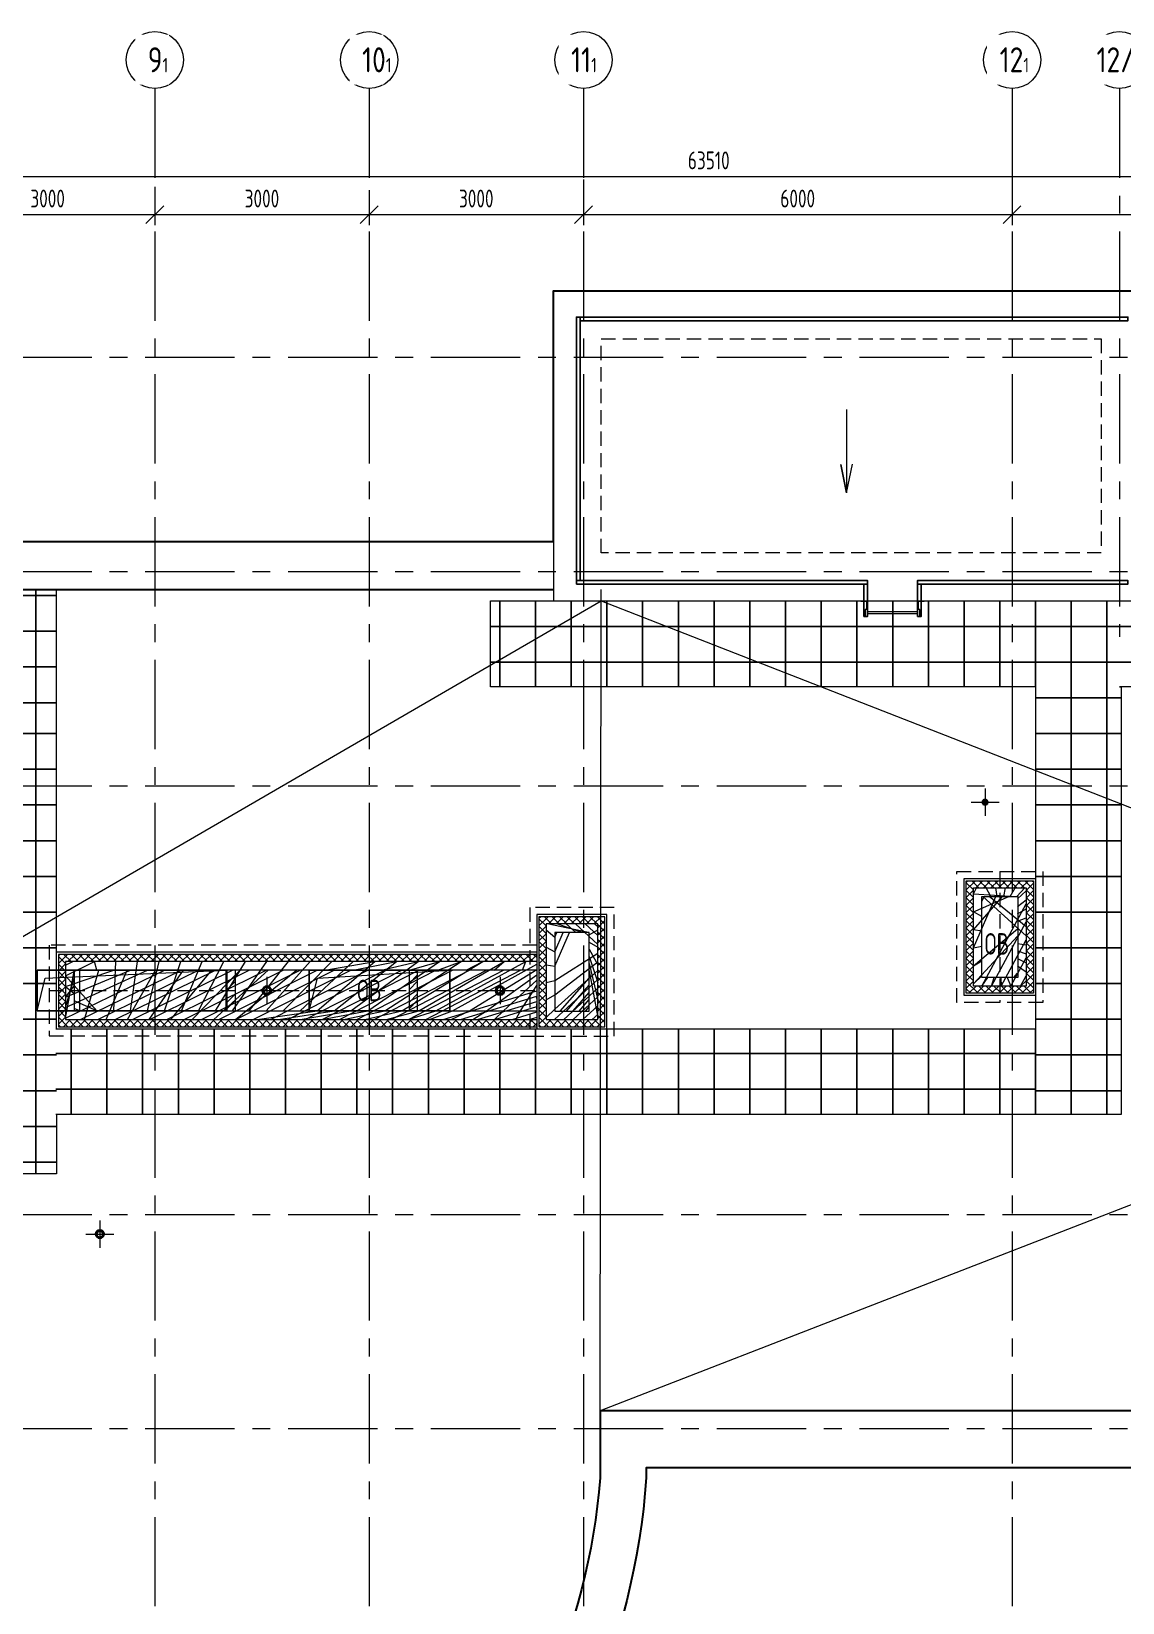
# Model space of a CAD drawing. Header units: millimetres. Extents: x -13407 to 8952771, y -2611 to 110860.
# Drawn here: x 15843 to 31118, y 57960 to 79957 of the extents above; entities that cross this region are included whole.
import ezdxf

# ---------------------------------------------------------------- set-up
doc = ezdxf.new("R2010")
doc.units = ezdxf.units.MM
doc.linetypes.add('CENTER', pattern=[2, 1.25, -0.25, 0.25, -0.25])
doc.linetypes.add('HIDDEN', pattern=[6, 4, -2])
doc.layers.get('Defpoints').update_dxf_attribs({"color": 6})
for name, color, linetype, lineweight in [('!!!_АР_отделка', 92, 'Continuous', 13), ('!!!_АР_перегородки блоки', 7, 'Continuous', 5), ('_ВК-К1', 14, 'Continuous', 40), ('АР_Лестницы ограждение', 94, 'Continuous', 25), ('АР_Маркер экспликации', 239, 'Continuous', 13), ('АР_Навесной фасад', 5, 'Continuous', 5), ('АР_Оси', 193, 'Continuous', 9), ('АР_Оси размеры', 164, 'Continuous', 9), ('АР_тонкая линия', 250, 'Continuous', 0), ('перекр 0.3', 181, 'Continuous', 30), ('Подвал', 250, 'Continuous', 30), ('Специальное оборудование', 7, 'Continuous', 9), ('Эвакуация', 7, 'Continuous', 9)]:
    doc.layers.add(name, color=color, linetype=linetype, lineweight=lineweight)
doc.layers.add('АР_Кровля дорожки', color=6, linetype='Continuous')
doc.layers.add('АР_Отверстия', color=251, linetype='Continuous')
doc.styles.add('ICOCPEUR', font='isocpeur.ttf')
doc.styles.add('ГОСТ 2.304', font='isocpeur.ttf', dxfattribs={"width": 0.7})
doc.dimstyles.new('СПДС', dxfattribs={"dimscale": 100, "dimtxt": 2.5, "dimasz": 2.5, "dimexe": 1.5, "dimexo": 0, "dimgap": 1, "dimtad": 1, "dimdec": 0, "dimrnd": 1, "dimtxsty": 'ГОСТ 2.304', "dimblk": 'OBLIQUE', "dimcen": 2.5, "dimdle": 1.5, "dimadec": 0, "dimazin": 2, "dimtfac": 0.75, "dimtdec": 0, "dimtmove": 1, "dimatfit": 3, "dimfxl": 1, "dimtolj": 1, "dimarcsym": 1})
pattern_1 = [(90, (480899.0754800077, 87126.50606870581), (-500.0000000000001, 0), []), (180, (480899.0754800077, 87126.50606870581), (-2.842170943040401e-14, -500), [])]

# ---------------------------------------------------------------- blocks, each defined once
blk = doc.blocks.new('_Oblique')
at = {"color": 0, "linetype": 'ByBlock', "lineweight": -2}
blk.add_line((-0.5, -0.5), (0.5, 0.5), dxfattribs=at)
blk = doc.blocks.new('*D48')
at = {"layer": 'Defpoints', "color": 0, "lineweight": 30, "ltscale": 100, "transparency": 16777216}
for p in [(21124.99999999988, 309.0134666794329), (24125, 320.5817583272583), (24125, -67.27154659625376)]:
    blk.add_point(p, dxfattribs=at)
at = {"layer": 'АР_Оси размеры', "color": 0, "lineweight": -2, "ltscale": 100, "transparency": 16777216}
for p, q in [((21124.99999999988, 309.0134666794329), (21124.99999999988, -217.2715465962538)), ((24125, 320.5817583272583), (24125, -217.2715465962538)), ((20974.99999999988, -67.27154659625376), (24275, -67.27154659625376))]:
    blk.add_line(p, q, dxfattribs=at)
at = {"layer": 'АР_Оси размеры', "color": 0, "lineweight": -2, "ltscale": 100, "transparency": 16777216, "xscale": 250, "yscale": 250, "zscale": 250, "rotation": 180}
blk.add_blockref('_Oblique', (21124.99999999988, -67.27154659625376), dxfattribs=at)
at = {"layer": 'АР_Оси размеры', "color": 0, "lineweight": -2, "ltscale": 100, "transparency": 16777216, "xscale": 250, "yscale": 250, "zscale": 250}
blk.add_blockref('_Oblique', (24125, -67.27154659625376), dxfattribs=at)
at = {"layer": 'АР_Оси размеры', "color": 0, "ltscale": 100, "transparency": 16777216, "insert": (22624.99999999994, 157.7284534037462), "char_height": 250, "attachment_point": 5, "style": 'ГОСТ 2.304'}
blk.add_mtext('\\A1;3000', dxfattribs=at)
blk = doc.blocks.new('*D49')
at = {"layer": 'Defpoints', "color": 0, "lineweight": 30, "ltscale": 100, "transparency": 16777216}
for p in [(24125, 320.5817583272583), (27125.00000000012, 274.3066196436412), (27125.00000000012, -67.27154659625376)]:
    blk.add_point(p, dxfattribs=at)
at = {"layer": 'АР_Оси размеры', "color": 0, "lineweight": -2, "ltscale": 100, "transparency": 16777216}
for p, q in [((24125, 320.5817583272583), (24125, -217.2715465962538)), ((27125.00000000012, 274.3066196436412), (27125.00000000012, -217.2715465962538)), ((23975, -67.27154659625376), (27275.00000000012, -67.27154659625376))]:
    blk.add_line(p, q, dxfattribs=at)
at = {"layer": 'АР_Оси размеры', "color": 0, "lineweight": -2, "ltscale": 100, "transparency": 16777216, "xscale": 250, "yscale": 250, "zscale": 250, "rotation": 180}
blk.add_blockref('_Oblique', (24125, -67.27154659625376), dxfattribs=at)
at = {"layer": 'АР_Оси размеры', "color": 0, "lineweight": -2, "ltscale": 100, "transparency": 16777216, "xscale": 250, "yscale": 250, "zscale": 250}
blk.add_blockref('_Oblique', (27125.00000000012, -67.27154659625376), dxfattribs=at)
at = {"layer": 'АР_Оси размеры', "color": 0, "ltscale": 100, "transparency": 16777216, "insert": (25625.00000000006, 157.7284534037462), "char_height": 250, "attachment_point": 5, "style": 'ГОСТ 2.304'}
blk.add_mtext('\\A1;3000', dxfattribs=at)
blk = doc.blocks.new('*D50')
at = {"layer": 'Defpoints', "color": 0, "lineweight": 30, "ltscale": 100, "transparency": 16777216}
for p in [(27125.00000000012, 274.3066196436412), (30125.00000000023, 274.4407218996785), (30125.00000000023, -67.27154659625376)]:
    blk.add_point(p, dxfattribs=at)
at = {"layer": 'АР_Оси размеры', "color": 0, "lineweight": -2, "ltscale": 100, "transparency": 16777216}
for p, q in [((27125.00000000012, 274.3066196436412), (27125.00000000012, -217.2715465962538)), ((30125.00000000023, 274.4407218996785), (30125.00000000023, -217.2715465962538)), ((26975.00000000012, -67.27154659625376), (30275.00000000023, -67.27154659625376))]:
    blk.add_line(p, q, dxfattribs=at)
at = {"layer": 'АР_Оси размеры', "color": 0, "lineweight": -2, "ltscale": 100, "transparency": 16777216, "xscale": 250, "yscale": 250, "zscale": 250, "rotation": 180}
blk.add_blockref('_Oblique', (27125.00000000012, -67.27154659625376), dxfattribs=at)
at = {"layer": 'АР_Оси размеры', "color": 0, "lineweight": -2, "ltscale": 100, "transparency": 16777216, "xscale": 250, "yscale": 250, "zscale": 250}
blk.add_blockref('_Oblique', (30125.00000000023, -67.27154659625376), dxfattribs=at)
at = {"layer": 'АР_Оси размеры', "color": 0, "ltscale": 100, "transparency": 16777216, "insert": (28625.00000000017, 157.7284534037462), "char_height": 250, "attachment_point": 5, "style": 'ГОСТ 2.304'}
blk.add_mtext('\\A1;3000', dxfattribs=at)
blk = doc.blocks.new('*D51')
at = {"layer": 'Defpoints', "color": 0, "lineweight": 30, "ltscale": 100, "transparency": 16777216}
for p in [(36125.00000000035, 481.8261565290741), (30125.00000000023, 422.0845876517124), (36125.00000000035, -67.27154659625376)]:
    blk.add_point(p, dxfattribs=at)
at = {"layer": 'АР_Оси размеры', "color": 0, "lineweight": -2, "ltscale": 100, "transparency": 16777216}
for p, q in [((36125.00000000035, 481.8261565290741), (36125.00000000035, -217.2715465962538)), ((30125.00000000023, 422.0845876517124), (30125.00000000023, -217.2715465962538)), ((29975.00000000023, -67.27154659625376), (36275.00000000035, -67.27154659625376))]:
    blk.add_line(p, q, dxfattribs=at)
at = {"layer": 'АР_Оси размеры', "color": 0, "lineweight": -2, "ltscale": 100, "transparency": 16777216, "xscale": 250, "yscale": 250, "zscale": 250, "rotation": 180}
blk.add_blockref('_Oblique', (30125.00000000023, -67.27154659625376), dxfattribs=at)
at = {"layer": 'АР_Оси размеры', "color": 0, "lineweight": -2, "ltscale": 100, "transparency": 16777216, "xscale": 250, "yscale": 250, "zscale": 250}
blk.add_blockref('_Oblique', (36125.00000000035, -67.27154659625376), dxfattribs=at)
at = {"layer": 'АР_Оси размеры', "color": 0, "ltscale": 100, "transparency": 16777216, "insert": (33125.00000000029, 157.7284534037462), "char_height": 250, "attachment_point": 5, "style": 'ГОСТ 2.304'}
blk.add_mtext('\\A1;6000', dxfattribs=at)
blk = doc.blocks.new('*D52')
at = {"layer": 'Defpoints', "color": 0, "lineweight": 30, "ltscale": 100, "transparency": 16777216}
for p in [(42125.00000000035, 468.3861092351726), (36125.00000000035, 393.9238596544019), (42125.00000000035, -67.27154659625376)]:
    blk.add_point(p, dxfattribs=at)
at = {"layer": 'АР_Оси размеры', "color": 0, "lineweight": -2, "ltscale": 100, "transparency": 16777216}
for p, q in [((42125.00000000035, 468.3861092351726), (42125.00000000035, -217.2715465962538)), ((36125.00000000035, 393.9238596544019), (36125.00000000035, -217.2715465962538)), ((35975.00000000035, -67.27154659625376), (42275.00000000035, -67.27154659625376))]:
    blk.add_line(p, q, dxfattribs=at)
at = {"layer": 'АР_Оси размеры', "color": 0, "lineweight": -2, "ltscale": 100, "transparency": 16777216, "xscale": 250, "yscale": 250, "zscale": 250, "rotation": 180}
blk.add_blockref('_Oblique', (36125.00000000035, -67.27154659625376), dxfattribs=at)
at = {"layer": 'АР_Оси размеры', "color": 0, "lineweight": -2, "ltscale": 100, "transparency": 16777216, "xscale": 250, "yscale": 250, "zscale": 250}
blk.add_blockref('_Oblique', (42125.00000000035, -67.27154659625376), dxfattribs=at)
at = {"layer": 'АР_Оси размеры', "color": 0, "ltscale": 100, "transparency": 16777216, "insert": (39125.00000000035, 157.7284534037462), "char_height": 250, "attachment_point": 5, "style": 'ГОСТ 2.304'}
blk.add_mtext('\\A1;6000', dxfattribs=at)
blk = doc.blocks.new('*D58')
at = {"layer": 'Defpoints', "color": 0, "lineweight": 30, "ltscale": 100, "transparency": 16777216}
for p in [(124.9999999999417, 466.4206828515744), (63635.00000000029, 466.4206828515744), (63635.00000000029, 466.4206828515744)]:
    blk.add_point(p, dxfattribs=at)
at = {"layer": 'АР_Оси размеры', "color": 0, "lineweight": -2, "ltscale": 100, "transparency": 16777216}
for p, q in [((-25.00000000005834, 466.4206828515744), (63785.00000000029, 466.4206828515744)), ((124.9999999999417, 466.4206828515744), (124.9999999999417, 616.4206828515744)), ((63635.00000000029, 466.4206828515744), (63635.00000000029, 616.4206828515744))]:
    blk.add_line(p, q, dxfattribs=at)
at = {"layer": 'АР_Оси размеры', "color": 0, "lineweight": -2, "ltscale": 100, "transparency": 16777216, "xscale": 250, "yscale": 250, "zscale": 250, "rotation": 180}
blk.add_blockref('_Oblique', (124.9999999999417, 466.4206828515744), dxfattribs=at)
at = {"layer": 'АР_Оси размеры', "color": 0, "lineweight": -2, "ltscale": 100, "transparency": 16777216, "xscale": 250, "yscale": 250, "zscale": 250}
blk.add_blockref('_Oblique', (63635.00000000029, 466.4206828515744), dxfattribs=at)
at = {"layer": 'АР_Оси размеры', "color": 0, "ltscale": 100, "transparency": 16777216, "insert": (31880.00000000012, 691.4206828515744), "char_height": 250, "attachment_point": 5, "style": 'ГОСТ 2.304'}
blk.add_mtext('\\A1;63510', dxfattribs=at)
blk = doc.blocks.new('LADDER_12760 - LADDER_12760-5164013-3_1 этаж')
at = {"layer": 'Специальное оборудование'}
for p, q in [((25.00000000001089, 95.00000000009393), (-50.00000000000482, 95.00000000009395)), ((-50.00000000000482, 95.00000000009395), (-50.00000000000483, 88.00000000009472)), ((-50.00000000000484, 88.00000000009472), (17.99999999999474, 88.00000000009472)), ((-2.099747042905164e-11, 1.904017958923043e-13), (24.99999999995375, 1.904017958923043e-13)), ((-2.099747042905164e-11, -76.19999999999982), (-2.099747042905164e-11, 1.861177878481613e-13)), ((17.99999999999475, 88.00000000009472), (17.99999999999473, 1.184385922670117e-13)), ((25.00000000001073, 5.075939668586216e-14), (25.00000000001089, 95.00000000009393)), ((24.99999999995375, 1.861177878481613e-13), (24.99999999995375, -76.19999999999982)), ((575.0000000000002, 95.00000000009253), (575.0000000000007, -3.383959779057477e-13)), ((650.000000000001, 95.00000000009253), (575.0000000000002, 95.00000000009253)), ((574.9999999998712, 1.904017958923096e-13), (599.9999999998744, 1.904017958923096e-13)), ((574.9999999998712, -76.19999999999982), (574.9999999998712, 1.861177878481613e-13)), ((582.0000000000011, -4.39914771277472e-13), (582.0000000000011, 88.00000000009248)), ((582.0000000000011, 88.00000000009248), (650.000000000001, 88.00000000009248)), ((599.9999999998744, 1.861177878481613e-13), (599.9999999998744, -76.19999999999982)), ((650.000000000001, 88.00000000009248), (650.000000000001, 95.00000000009253)), ((24.99999999995375, -76.19999999999982), (-2.099747042905164e-11, -76.19999999999982)), ((24.9999999999913, -25.39999999999994), (575.0000000000036, -25.39999999999994)), ((575.0000000000036, -45.39999999999994), (24.99999999999127, -45.39999999999994)), ((599.9999999998744, -76.19999999999982), (574.9999999998712, -76.19999999999982))]:
    blk.add_line(p, q, dxfattribs=at)
blk = doc.blocks.new('A$C6f2de472')
at = {"layer": 'АР_тонкая линия', "ltscale": 100}
for p, q in [((54.57592772785574, -68.52589298801445), (54.57592772785574, -734.3112859727285)), ((54.57592772785574, -734.3112859727285), (9.624901639340763, -509.7124210055539)), ((9.624901639340763, -509.7124210055539), (54.57592772785574, -734.3112859727285)), ((54.57592772785574, -734.3112859727285), (103.6099336369945, -505.6287240333957))]:
    blk.add_line(p, q, dxfattribs=at)
blk = doc.blocks.new('A$C6552fe61')
at = {"layer": '_ВК-К1', "color": 18, "lineweight": 9, "ltscale": 100, "true_color": 0x000000}
for p, q in [((-195.4363792874941, 1.037866518140547e-14), (195.4363792874941, -1.465261637743881e-15)), ((-2.610950317689593e-14, 192.3657202435659), (-3.073391568391209e-14, -192.3657202435659))]:
    blk.add_line(p, q, dxfattribs=at)
blk = doc.blocks.new('A$C2a493afe')
at = {"layer": 'АР_Оси размеры', "ltscale": 100}
for base, p1, p2, picture, middle in [((63635.00000000029, 466.4206828515744), (124.9999999999417, 466.4206828515744), (63635.00000000029, 466.4206828515744), '*D58', (31880.00000000012, 691.4206828515744)), ((36125.00000000035, -67.27154659625376), (30125.00000000023, 422.0845876517124), (36125.00000000035, 481.8261565290741), '*D51', (33125.00000000029, 157.7284534037462)), ((42125.00000000035, -67.27154659625376), (36125.00000000035, 393.9238596544019), (42125.00000000035, 468.3861092351726), '*D52', (39125.00000000035, 157.7284534037462)), ((24125, -67.27154659625376), (21124.99999999988, 309.0134666794329), (24125, 320.5817583272583), '*D48', (22624.99999999994, 157.7284534037462)), ((27125.00000000012, -67.27154659625376), (24125, 320.5817583272583), (27125.00000000012, 274.3066196436412), '*D49', (25625.00000000006, 157.7284534037462)), ((30125.00000000023, -67.27154659625376), (27125.00000000012, 274.3066196436412), (30125.00000000023, 274.4407218996785), '*D50', (28625.00000000017, 157.7284534037462))]:
    dim = blk.add_linear_dim(base=base, p1=p1, p2=p2, dimstyle='СПДС', dxfattribs=at)
    dim.commit()
    dim.dimension.update_dxf_attribs({"geometry": picture, "text_midpoint": middle})

msp = doc.modelspace()

# ---------------------------------------------------------------- hatches: boundary and pattern name
at = {"layer": '!!!_АР_отделка', "true_color": 0x000000}
h = msp.add_hatch(dxfattribs=at)
h.set_pattern_fill('ANSI37', color=18, scale=600, angle=180)
h.set_pattern_definition([(225, (-351586.2120775301, -49003.16143912949), (53.03300858899106, -53.03300858899107), []), (315, (-351586.2120775301, -49003.16143912949), (53.03300858899107, 53.03300858899105), [])])
h.paths.add_polyline_path([(28928.84203791246, 68066.09043353776), (28929.86850562209, 66489.91720793728), (29869.354091744, 66489.91720793728), (29868.32762403437, 68066.09043353776)])
h.paths.add_polyline_path([(29029.35527176724, 67966.09043353776), (29768.84085788915, 67966.09043353779), (29769.38962495903, 66589.91720793728), (29029.90403883712, 66589.91720793728)], flags=16)
h.paths.add_polyline_path([(30416.7879224699, 67072.28392903274), (30473.76576473255, 67596.3385608705)])
h = msp.add_hatch(dxfattribs=at)
h.set_pattern_fill('ANSI37', color=18, scale=600, angle=180)
h.set_pattern_definition([(225, (-357567.845076732, -49506.43186177007), (53.03300858899106, -53.03300858899107), []), (315, (-357567.845076732, -49506.43186177007), (53.03300858899107, 53.03300858899105), [])])
h.paths.add_polyline_path([(22947.20903871057, 67562.82001089718), (22948.2355064202, 66022.4919644109), (23870.45162588364, 66022.4919644109), (23869.42515817401, 67562.82001089718)])
h.paths.add_polyline_path([(23047.72227256536, 67462.82001089718), (23769.93839202879, 67462.82001089718), (23769.93839202879, 66122.49196441087), (23047.72227256536, 66122.49196441087)], flags=16)
h.paths.add_polyline_path([(24435.15492326801, 66569.01350639216), (24492.13276553067, 67093.06813822995)])
h = msp.add_hatch(dxfattribs=at)
h.set_pattern_fill('ANSI37', color=18, scale=600, angle=180)
h.set_pattern_definition([(225, (-364295.6289585076, -50034.68626731296), (53.03300858899106, -53.03300858899107), []), (315, (-364295.6289585076, -50034.68626731296), (53.03300858899107, 53.03300858899105), [])])
h.paths.add_polyline_path([(16219.93839078979, 67034.56321457884), (16219.93839078979, 66022.72637647606), (22918.2355064202, 66021.91131560708), (22917.72227256536, 67034.63600087067)])
h.paths.add_polyline_path([(16319.93839078979, 66934.56560535432), (22917.72096849896, 66934.63600085059), (22918.16139549902, 66122.79916277376), (16319.93859035464, 66122.72746320613)], flags=16)
h.paths.add_polyline_path([(17707.37104149244, 66040.75910084927), (17764.3488837551, 66564.81373268706)], flags=16)
at = {"layer": '!!!_АР_перегородки блоки', "lineweight": 5, "true_color": 0x000000}
h = msp.add_hatch(dxfattribs=at)
h.set_pattern_fill('ANSI32', color=18, scale=500, angle=180, style=0)
h.set_pattern_definition([(225, (8363388516.185516, 936261708.4498707), (132.5825214724777, -132.5825214724777), []), (225, (8363388427.797169, 936261708.4498707), (132.5825214724777, -132.5825214724777), [])])
h.paths.add_polyline_path([(14319.93839202845, 72264.99999999994), (14320.96485973807, 70659.99999999994), (15275.45162588346, 70659.99999999994), (15274.42515817384, 72264.99999999994)])
h.paths.add_polyline_path([(14439.93839202845, 72144.99999999994), (15154.93839202862, 72144.99999999994), (15154.93839202862, 70779.99999999994), (14439.93839202845, 70779.99999999994)], flags=16)
h.paths.add_polyline_path([(15941.32672725641, 71523.30275917047), (15941.32672725641, 71911.30275917047)])
h = msp.add_hatch(dxfattribs=at)
h.set_pattern_fill('ANSI32', color=18, scale=500, angle=180, style=0)
h.set_pattern_definition([(225, (8363403225.602396, 936257409.5403042), (132.5825214724777, -132.5825214724777), []), (225, (8363403137.214048, 936257409.5403042), (132.5825214724777, -132.5825214724777), [])])
h.paths.add_polyline_path([(29029.35527176724, 67966.09043353776), (29030.38173947687, 66589.91720793728), (29767.81439017953, 66589.91720793728), (29766.7879224699, 67966.09043353776)])
h.paths.add_polyline_path([(29149.35527176724, 67846.09043353776), (29648.8408578891, 67846.09043353779), (29648.8408578891, 66709.91720793731), (29149.35527176724, 66709.91720793728)], flags=16)
h.paths.add_polyline_path([(30650.74360699521, 67224.39319270829), (30650.74360699521, 67612.39319270829)])
h = msp.add_hatch(dxfattribs=at)
h.set_pattern_fill('ANSI32', color=18, scale=500, angle=180, style=0)
h.set_pattern_definition([(225, (8363397243.969397, 936256906.2698815), (132.5825214724777, -132.5825214724777), []), (225, (8363397155.581049, 936256906.2698815), (132.5825214724777, -132.5825214724777), [])])
h.paths.add_polyline_path([(23047.72227256536, 67462.82001089718), (23048.74874027498, 66122.4919644109), (23769.93839202879, 66122.4919644109), (23769.93839202879, 67462.82001089718)])
h.paths.add_polyline_path([(23167.72227256536, 67342.82001089718), (23649.93839202879, 67342.82001089724), (23649.93839202879, 66242.4919644109), (23167.72227256536, 66242.49196441087)], flags=16)
h.paths.add_polyline_path([(24669.11060779332, 66721.12277006771), (24669.11060779332, 67109.12277006771)])
h = msp.add_hatch(dxfattribs=at)
h.set_pattern_fill('ANSI32', color=18, scale=500, angle=180, style=0)
h.set_pattern_definition([(225, (8363390516.185515, 936256378.0154761), (132.5825214724777, -132.5825214724777), []), (225, (8363390427.797168, 936256378.0154761), (132.5825214724777, -132.5825214724777), [])])
h.paths.add_polyline_path([(16319.93839078979, 66934.56560535432), (16319.93839078979, 66122.72746320395), (22917.72227256536, 66122.79916277376), (22917.72096849896, 66934.63600085059)])
h.paths.add_polyline_path([(16439.93839078979, 66814.56560535432), (22917.72217203846, 66814.63600085658), (22917.72227256536, 66242.79916278084), (16439.93839078979, 66242.72876727747)], flags=16)
h.paths.add_polyline_path([(17941.32672601775, 66192.86836452485), (17941.32672601775, 66580.86836452485)], flags=16)
h = msp.add_hatch(dxfattribs=at)
h.set_pattern_fill('ANSI32', color=18, scale=500, angle=180, style=0)
h.set_pattern_definition([(225, (448693.3214196996, 138151.2806803962), (132.5825214724777, -132.5825214724777), []), (225, (448604.9330721996, 138151.2806803962), (132.5825214724777, -132.5825214724777), [])])
h.paths.add_polyline_path([(18699.10325121973, 66242.59592794697), (18579.10384237085, 66242.90940423164), (18579.10472909751, 66814.93134983262), (18699.10413794644, 66814.61787354795)])
h = msp.add_hatch(dxfattribs=at)
h.set_pattern_fill('ANSI32', color=18, scale=500, angle=180, style=0)
h.set_pattern_definition([(225, (451243.8671779102, 138151.2806803962), (132.5825214724777, -132.5825214724777), []), (225, (451155.4788304102, 138151.2806803962), (132.5825214724777, -132.5825214724777), [])])
h.paths.add_polyline_path([(21249.64900943032, 66242.62364528919), (21129.64960058144, 66242.93712157386), (21129.6504873081, 66814.93134983265), (21249.64989615703, 66814.61787354798)])
at = {"layer": 'АР_Кровля дорожки', "ltscale": 120, "true_color": 0x636466}
h = msp.add_hatch(dxfattribs=at)
h.set_pattern_fill('ANSI37', color=251, scale=4000, angle=45, double=1)
h.set_pattern_definition([(90, (466406.103985135, 66058.82575208286), (-500.0000000000001, 0), []), (180, (466406.103985135, 66058.82575208286), (-2.842170943040401e-14, -500), [])])
h.paths.add_polyline_path([(15404.31143945933, 70510.88068131407), (15405.56534459785, 72144.99999999988), (16190.56534335914, 72144.99999999988), (16189.31143822061, 70510.8806813141)])
h = msp.add_hatch(dxfattribs=at)
h.set_pattern_fill('ANSI37', color=251, scale=4000, angle=45, double=1)
h.set_pattern_definition(pattern_1)
h.paths.add_polyline_path([(22268.88545660954, 70782.31754164747), (22270.13936174806, 71983.95487485785), (32523.01240917877, 71983.95487485785), (32521.75850404025, 70782.3175416475)])
h = msp.add_hatch(dxfattribs=at)
h.set_pattern_fill('ANSI37', color=251, scale=4000, angle=45, double=1)
h.set_pattern_definition(pattern_1)
h.paths.add_polyline_path([(31099.56791496184, 64795.51281488005), (29901.8854566096, 64795.82629116473), (29901.8854566096, 70947.47427978987), (31099.5679149619, 70947.16080350519)])
h = msp.add_hatch(dxfattribs=at)
h.set_pattern_fill('ANSI37', color=251, scale=4000, angle=45, double=1)
h.set_pattern_definition([(90, (480905.1284141879, 87126.50606870581), (-500.0000000000001, 0), []), (180, (480905.1284141879, 87126.50606870581), (-2.842170943040401e-14, -500), [])])
h.paths.add_polyline_path([(16193.88545660948, 63964.59324797146), (14992.25593243749, 63964.90672425614), (14992.25593243755, 70524.46334069886), (16189.93839078984, 70524.14986441418)])
h = msp.add_hatch(dxfattribs=at)
h.set_pattern_fill('ANSI37', color=251, scale=4000, angle=45, double=1)
h.set_pattern_definition([(90, (480899.0754800077, 87147.23457540135), (-500.0000000000001, 0), []), (180, (480899.0754800077, 87147.23457540135), (-2.842170943040401e-14, -500), [])])
h.paths.add_polyline_path([(16183.88545660954, 64795.04604834306), (16184.19893289421, 65992.72850669533), (29902.04219475191, 65992.7285066953), (29901.72871846723, 64795.04604834303)])

# ---------------------------------------------------------------- linework, layer by layer
at = {"layer": '_ВК-К1', "color": 18, "lineweight": 9, "ltscale": 100, "true_color": 0x000000}
for p, q in [((29091.90999340051, 69166.20602424387), (29295.82466149976, 69166.20602424387)), ((29193.86732745013, 69278.69321261806), (29193.86732745013, 69053.71883586972)), ((19036.69840302982, 66528.71515508881), (19240.61307112908, 66528.71515508881)), ((19138.65573707945, 66641.202343463), (19138.65573707945, 66416.22796671462)), ((22300.73737780447, 66528.71515508881), (22504.65204590373, 66528.71515508881)), ((22402.6947118541, 66641.202343463), (22402.6947118541, 66416.22796671462)), ((16800.88162709714, 63273.82181824809), (16800.88162709714, 62964.61276528094)), ((16800.88162709714, 63231.70448013869), (16800.88162709714, 63006.73010339033)), ((16653.80174875096, 63119.21729176451), (16947.96150544332, 63119.21729176451)), ((16701.49031793675, 63119.21729176451), (16900.27293625753, 63119.21729176451))]:
    msp.add_line(p, q, dxfattribs=at)
at = {"layer": '_ВК-К1', "color": 18, "lineweight": 40, "ltscale": 100, "true_color": 0x000000}
for centre, radius in [((29193.86732745013, 69166.20602424387), 30), ((19138.65573707945, 66528.71515508881), 55), ((22402.6947118541, 66528.71515508881), 55), ((16800.88162709714, 63119.2172917645), 50.99545266630594)]:
    msp.add_circle(centre, radius, dxfattribs=at)
at = {"layer": 'АР_Лестницы ограждение', "lineweight": 25}
for points in [[(23522.86490156234, 72269.48605670151), (23522.86490156234, 75959.07132424018), (23472.06453836232, 75959.07132424018), (23472.06453836232, 72269.48605670151)], [(23522.86490156234, 75907.6464584095), (31192.64706898702, 75907.6464584095), (31192.64706898702, 75958.44682160951), (23522.86490156234, 75958.44682160951)], [(23472.06453836232, 72218.6856935015), (27548.34182307275, 72218.6856935015), (27548.34182307275, 72269.48605670151), (23472.06453836232, 72269.48605670151)], [(27494.13321452809, 71766.44527485775), (27494.13321452809, 72218.6856935015), (27547.57596055494, 72218.6856935015), (27547.57596055494, 71766.44527485775)], [(28246.06361650827, 72218.6856935015), (31192.64706898702, 72218.6856935015), (31192.64706898702, 72269.48605670151), (28246.06361650827, 72269.48605670151)], [(28246.35096055485, 71766.44527485775), (28246.35096055485, 72218.6856935015), (28299.79370658175, 72218.6856935015), (28299.79370658175, 71766.44527485775)]]:
    msp.add_lwpolyline(points, close=True, dxfattribs=at)
at = {"layer": 'АР_Маркер экспликации', "ltscale": 100}
msp.add_lwpolyline([(23149.93839202879, 71983.95487485785), (31490.4862429261, 71983.95487485785), (31490.4862429261, 76325.00000000012), (23149.93839202879, 76325.00000000012)], close=True, dxfattribs=at)
at = {"layer": 'АР_Навесной фасад', "color": 18, "lineweight": 30, "ltscale": 100, "true_color": 0x000000}
for points in [[(5149.938392028445, 75815.00000000012), (14989.93839202845, 75815.00000000029), (14989.9383920285, 72815.00000000003), (23149.93839202879, 72814.99999999994), (23149.93839202879, 76325.00000000012), (31490.4862429261, 76325.00000000012), (31489.93839202879, 72815.00000000003), (57499.93839203333, 72814.9999999876), (57499.93839203333, 62974.99999999376), (53989.93839202885, 62974.99999999376), (53989.93839202879, 59845.00000000148), (24449.29762499139, 59844.99999999996), (24449.29762499139, 59704.99999999996, -0.1768280985894461), (21679.29960715154, 53503.6566586637, -0.1882125360542776), (15129.81722265633, 50510.26104344537), (14989.81722265633, 50510.26104344537), (14989.81722265633, 47330.00000000001), (18119.81722265633, 47329.99999999995), (18119.81722269516, 44400.00000000007), (21239.97333646903, 44400.00000000007), (21239.97333646892, 36060.00000000001), (17439.81722265633, 36060.00000000001), (17439.81722265633, 35930.00000000018)], [(20571.19366451586, 41789.89014720917), (20569.93839202862, 36860.00000000001), (16639.81722265633, 36860.00000000001), (16639.81722265633, 36729.99892614008), (11249.81087420252, 36729.99169099448), (11249.82186003204, 28280.00314161066), (7004.377181118762, 28279.99849857856), (6467.912717949832, 28279.99786895928), (5449.939297992387, 28279.99670016304), (5449.938694016426, 27480.00000000594), (-110.1827773436671, 27479.99999999413), (-110.1827773436671, 51645.00000000028), (-6180.061607971031, 51644.99999999989), (-6180.061607971787, 63144.99999999993), (-2612.823930462881, 63145.00000000011), (-2613.016429462994, 63960.02225728856, -0.1810559495822377), (-230.0553368347464, 69194.99372886342, -0.1811806168331762), (5009.286642137857, 71578.3214633649), (5819.938392028445, 71578.3214633649), (5819.938392028445, 75144.99999999988), (14319.93839202845, 75145.00000000006), (14319.93839202845, 72144.99999999994), (23149.93839202879, 72144.99999999983)], [(31490.4862429261, 72144.83745214858), (56829.93206545769, 72144.85819276416), (56829.93839202879, 63644.99999999999), (53319.93839202879, 63644.99999999999), (53319.93839202874, 60645.00000000145), (23804.93839202885, 60644.99999999993), (23804.93839202885, 59704.99999999999, -0.1713588119262615), (21273.49956363894, 54042.55625284751, -0.1904546233486775), (15078.17040573829, 51163.69149556573), (14319.81722265691, 51163.69149556573), (14319.81722265616, 46659.99999999911), (17449.81722263689, 46660.00000000085), (17449.81722267572, 43730.00000000181), (18229.72048952378, 43729.99692559087)]]:
    msp.add_lwpolyline(points, format="xyb", dxfattribs=at)
at = {"layer": 'АР_Оси', "linetype": 'CENTER', "ltscale": 1000}
for p, q in [((17571.19366451568, 79157.46693645898), (17571.19366451574, 24538.44209352686)), ((20571.1936645158, 79157.46693645904), (20571.19366451586, 24538.44209352686)), ((23571.19366451591, 79157.46693645898), (23571.19366451597, 24538.44209352686)), ((29571.19366451603, 79157.46693645898), (29571.19366451609, 24538.44209352686)), ((31076.19366451591, 79157.46693645898), (31076.19366451597, 71483.19658920931)), ((-12563.75553944497, 75395), (70614.64651527419, 75394.99999999994)), ((-12563.75553944497, 72395), (70614.64651527419, 72394.99999999994)), ((-12563.75553944497, 69395), (70614.64651527419, 69394.99999999994)), ((-12563.75553944497, 63395.00000000001), (70614.64651527419, 63394.99999999995)), ((-12563.75553944497, 60395.00000000001), (70614.64651527419, 60394.99999999995))]:
    msp.add_line(p, q, dxfattribs=at)
at = {"layer": 'АР_Оси', "ltscale": 0.5}
for centre in [(17571.19366451545, 79557.46693645904), (20571.19366451557, 79557.46693645904), (23571.19366451568, 79557.46693645904), (29571.1936645158, 79557.46693645904), (31071.1936645158, 79557.46693645904)]:
    msp.add_circle(centre, 400, dxfattribs=at)
at = {"layer": 'АР_тонкая линия', "ltscale": 100}
for p, q in [((8561.193664515566, 63136.91053117319), (23819.72833317006, 71983.95487485785)), ((23804.93839202885, 60644.99999999993), (23819.93839202891, 72144.99999999849)), ((23819.72833316994, 71983.95487485791), (38375.88545660774, 66300.89187139299)), ((38375.88545660774, 66300.89187139299), (23804.93839202885, 60644.99999999993))]:
    msp.add_line(p, q, dxfattribs=at)
at = {"layer": 'АР_тонкая линия', "color": 18, "ltscale": 100, "true_color": 0x000000}
for points in [[(14992.25593243749, 72144.99999999988), (16189.93839078984, 72144.99999999988), (16189.93839078979, 65992.72850669533)], [(29901.88545660954, 70782.3175416475), (22268.88545660954, 70782.3175416475), (22268.88545660954, 71983.95487485785), (32522.38545660954, 71983.95487485785), (32522.38545660954, 70782.3175416475), (31074.93839202879, 70782.3175416475)], [(29901.88545660954, 65992.72850669536), (29901.88545660954, 70782.3175416475)], [(31074.93839202879, 70782.3175416475), (31099.5679149619, 70782.3175416475), (31099.5679149619, 64795.66955302239), (29901.88545660954, 64795.66955302239)], [(23167.72227256536, 66242.4919644109), (23649.93839202879, 66242.4919644109), (23649.93839202879, 67342.82001089718), (23167.72227256536, 67342.82001089718), (23167.72227256536, 66242.4919644109)], [(22917.72227256536, 67064.63600085769), (16189.93839078979, 67064.56560535432), (16189.93839078979, 65992.72876727747), (22917.72227256536, 65992.4919644109)], [(22917.71988177695, 67034.63600084468), (16219.93839078979, 67034.56321457884), (16219.93839078979, 66022.72637647606), (22917.72466335376, 66022.79916279385)], [(22917.72096849896, 66934.63600085059), (16319.93839078979, 66934.56430129497), (16319.93839078979, 66122.72746320395), (22917.72357663175, 66122.79916278791)], [(22917.72227256536, 66814.63600085769), (16439.93839078979, 66814.56560535432), (16439.93839078979, 66242.72876727747), (22917.72227256536, 66242.79916278084)], [(16183.88545660954, 65992.72850669533), (16183.88545660954, 65992.72850669536), (29901.88545660954, 65992.72850669536)], [(16193.88545660948, 64795.046048343), (16193.88545660948, 63964.7499861138), (10401.38545660954, 63964.7499861138)], [(29901.88545660954, 64795.046048343), (16183.88545660954, 64795.046048343)]]:
    msp.add_lwpolyline(points, dxfattribs=at)
for points in [[(28899.35410837072, 68096.09159693428), (29899.93955542543, 68096.09159693428), (29899.93955542543, 66459.91604454076), (28899.35410837072, 66459.91604454076)], [(28929.35527176724, 68066.09043353776), (29869.93839202891, 68066.09043353776), (29869.93839202891, 66489.91720793728), (28929.35527176724, 66489.91720793728)], [(29029.35527176724, 67966.09043353776), (29769.93839202891, 67966.09043353776), (29769.93839202891, 66589.91720793728), (29029.35527176724, 66589.91720793728)], [(29149.35527176724, 67846.09043353776), (29649.93839202891, 67846.09043353776), (29649.93839202891, 66709.91720793728), (29149.35527176724, 66709.91720793728)], [(22918.14620490605, 65992.4919644109), (23899.93839202879, 65992.4919644109), (23899.93839202879, 67592.82001089718), (22917.72227256536, 67592.82001089718)], [(22947.72227256536, 66022.4919644109), (23869.93839202879, 66022.4919644109), (23869.93839202879, 67562.82001089718), (22947.72227256536, 67562.82001089718)], [(23047.72227256536, 66122.4919644109), (23769.93839202879, 66122.4919644109), (23769.93839202879, 67462.82001089718), (23047.72227256536, 67462.82001089718)], [(18579.10354679532, 66242.7526660893), (18699.10354679532, 66242.7526660893), (18699.10354679532, 66814.77461169031), (18579.10354679532, 66814.77461169031)], [(21129.64930500591, 66242.78038343153), (21249.64930500591, 66242.78038343153), (21249.64930500591, 66814.77461169031), (21129.64930500591, 66814.77461169031)]]:
    msp.add_lwpolyline(points, close=True, dxfattribs=at)
at = {"layer": 'перекр 0.3', "color": 7, "linetype": 'HIDDEN', "lineweight": 5, "ltscale": 50}
for p, q in [((29399.64683189808, 68196.09159693428), (29399.64683189808, 66359.91604454076)), ((16089.93839078979, 66528.64842300516), (22917.72227256536, 66528.64842300516))]:
    msp.add_line(p, q, dxfattribs=at)
for points in [[(23819.93839202891, 75655), (30819.93839202868, 75655), (30819.93839202868, 72655), (23819.93839202891, 72655)], [(28799.35410837072, 68196.09159693428), (29999.93955542543, 68196.09159693428), (29999.93955542543, 66359.91604454076), (28799.35410837072, 66359.91604454076)], [(22817.72227256536, 65892.4919644109), (23999.93839202879, 65892.4919644109), (23999.93839202879, 67692.82001089718), (22817.72227256536, 67692.82001089718)]]:
    msp.add_lwpolyline(points, close=True, dxfattribs=at)
msp.add_lwpolyline([(22917.7212262252, 67164.63600085222), (16089.93839078979, 67164.56455901964), (16089.93839078979, 65892.73228699068), (22917.71875279018, 65892.49196447287)], dxfattribs=at)
at = {"layer": 'Эвакуация', "lineweight": 18}
for p, q in [((18571.20971946442, 66815.00371882369), (15921.20971946447, 66815.00371882369)), ((15921.20971946447, 66815.00371882369), (15921.20971946447, 66245.00371882363)), ((18571.20971946447, 66815.00371882366), (15921.20971946447, 66815.00371882366)), ((15921.20971946447, 66815.00371882366), (15921.20971946447, 66245.00371882366)), ((15921.20971946447, 66245.00371882363), (16035.20971946447, 66701.00371882366)), ((16035.20971946447, 66701.00371882366), (18571.20971946442, 66815.00371882369)), ((18571.20971946447, 66245.00371882366), (18571.20971946447, 66815.00371882366)), ((21701.20189178531, 66815.00371882369), (19731.20189178537, 66815.00371882369)), ((19731.20189178537, 66815.00371882369), (19731.20189178537, 66245.00371882363)), ((21701.20189178537, 66815.00371882363), (19731.20189178537, 66815.00371882363)), ((19731.20189178537, 66815.00371882363), (19731.20189178537, 66245.00371882363)), ((19731.20189178537, 66245.00371882363), (19845.20189178537, 66701.00371882363)), ((19845.20189178537, 66701.00371882363), (21701.20189178531, 66815.00371882369)), ((21701.20189178537, 66245.00371882363), (21701.20189178537, 66815.00371882363)), ((15921.20971946447, 66245.00371882366), (18571.20971946447, 66245.00371882366)), ((19731.20189178537, 66245.00371882363), (21701.20189178537, 66245.00371882363))]:
    msp.add_line(p, q, dxfattribs=at)
at = {"layer": 'Эвакуация'}
for p, q in [((15921.20971946447, 66245.00371882366), (15921.20971946447, 66815.00371882366)), ((15921.20971946447, 66815.00371882366), (18571.20971946447, 66815.00371882366)), ((18571.20971946447, 66815.00371882366), (18571.20971946447, 66245.00371882366)), ((19731.20189178537, 66245.00371882363), (19731.20189178537, 66815.00371882363)), ((19731.20189178537, 66815.00371882363), (21701.20189178537, 66815.00371882363)), ((21701.20189178537, 66815.00371882363), (21701.20189178537, 66245.00371882363)), ((18571.20971946447, 66245.00371882366), (15921.20971946447, 66245.00371882366)), ((21701.20189178537, 66245.00371882363), (19731.20189178537, 66245.00371882363))]:
    msp.add_line(p, q, dxfattribs=at)

# ---------------------------------------------------------------- block references
at = {"layer": 'АР_тонкая линия', "ltscale": 100}
msp.add_blockref('A$C2a493afe', (-6555.061607971438, 77460.1015473844), dxfattribs=at)
at = {"layer": 'АР_тонкая линия', "ltscale": 100, "xscale": 1.754367527776944, "yscale": 1.754367527776944, "zscale": 1.754367527776944}
msp.add_blockref('A$C6f2de472', (27155.04121161276, 74786.53675514492), dxfattribs=at)
at = {"layer": 'Подвал', "lineweight": 13, "ltscale": 500}
for p in [(29193.86732745013, 69166.20602424387), (19138.65573707945, 66528.71515508881), (22402.6947118541, 66528.64842300516), (16800.88162709714, 63119.2172917645)]:
    msp.add_blockref('A$C6552fe61', p, dxfattribs=at)
at = {"layer": 'Специальное оборудование', "xscale": -1.2705, "yscale": 1.2705, "zscale": 1.2705}
msp.add_blockref('LADDER_12760 - LADDER_12760-5164013-3_1 этаж', (28278.11346055492, 71863.25737485773), dxfattribs=at)

# ---------------------------------------------------------------- texts
at = {"layer": 'АР_Отверстия', "lineweight": 13, "style": 'ICOCPEUR', "width": 0.7}
msp.add_text('ОВ', height=300, dxfattribs=at).set_placement((20401.93839202868, 66379.79589690099))
at = {"layer": 'АР_Отверстия', "ltscale": 100, "insert": (29358.0203215481, 67182.3827180292), "char_height": 300, "attachment_point": 5, "line_spacing_factor": 0.7, "style": 'ICOCPEUR'}
msp.add_mtext('\\A1;{\\W0.7;ОВ}', dxfattribs=at)

# ---------------------------------------------------------------- next in the draw order: texts
at = {"layer": 'АР_Оси', "char_height": 350, "width": 123.8670816197991, "attachment_point": 1, "line_spacing_factor": 1.149209049011902, "style": 'ГОСТ 2.304', "bg_fill": 2}
for s, insert in [('{\\W0.8;9\\H0.57143x;1}', (17471.37299247604, 79735.24575382491)), ('{\\W0.8;10\\H0.57143x;1}', (20471.37299247616, 79735.24575382491)), ('{\\W0.8;11\\H0.57143x;1}', (23397.09748105129, 79735.24575382491)), ('{\\W0.8;12\\H0.57143x;1}', (29397.0974810514, 79735.24575382491)), ('{\\W0.8;12/1}', (30753.4890734916, 79735.24575382491))]:
    msp.add_mtext(s, dxfattribs=dict(at, insert=insert))

doc.saveas('drawing.dxf')
